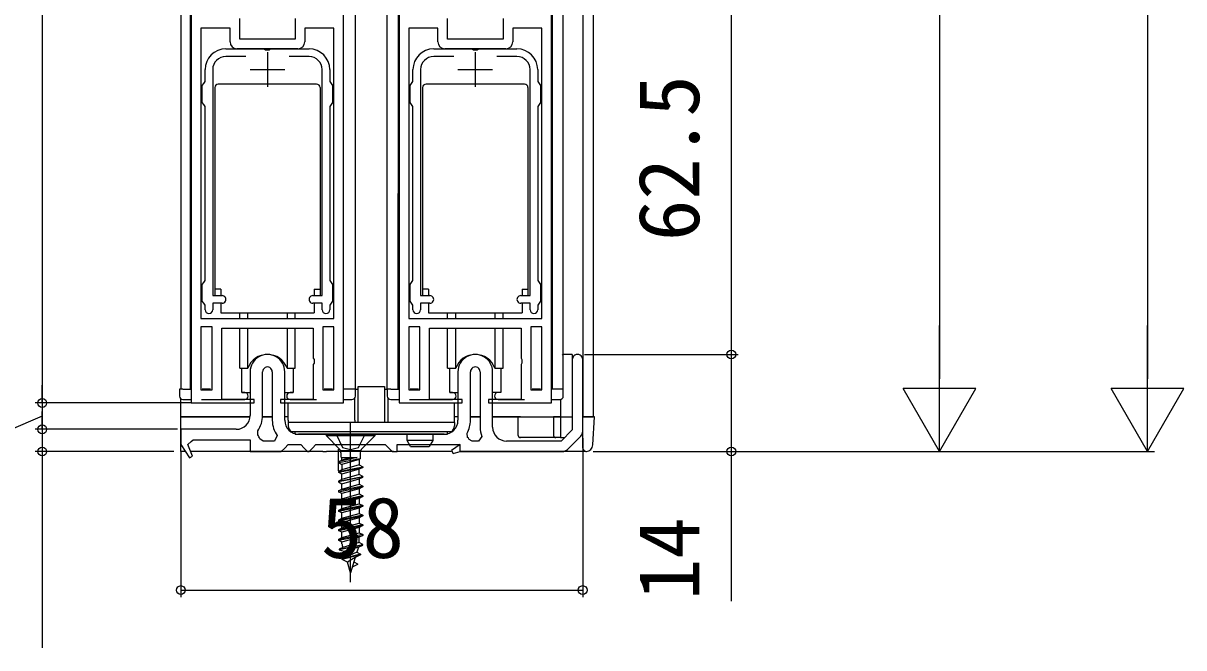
# Model space of a CAD drawing. Units: millimetres, scale not verified. Extents: x -525 to 525, y -782 to 777.
# Drawn here: x -427.8 to -260.3, y -624.4 to -534.3 of the extents above; entities that cross this region are included whole.
import ezdxf
from ezdxf.enums import TextEntityAlignment as Align

# ---------------------------------------------------------------- set-up
doc = ezdxf.new("R2010")
doc.units = ezdxf.units.MM
doc.header["$LTSCALE"] = 4
for name, color, linetype in [('0-2_YKK_11', 7, 'Continuous'), ('0-3_YKK_12', 2, 'Continuous'), ('0-4_YKK_13', 4, 'Continuous'), ('0-6_YKK_D', 6, 'Continuous')]:
    doc.layers.add(name, color=color, linetype=linetype)
doc.styles.add('ＭＳ ゴシック', font='')
doc.styles.get('ＭＳ ゴシック').set_extended_font_data('MS Gothic')

msp = doc.modelspace()

# ---------------------------------------------------------------- linework, layer by layer
at = {"layer": '0-2_YKK_11'}
for p, q in [((-395.655, -539.095), (-398.542, -539.095)), ((-388.142, -537.995), (-396.942, -537.995)), ((-392.542, -538.495), (-392.542, -543.495)), ((-386.542, -539.095), (-389.43, -539.095)), ((-365.655, -539.095), (-368.542, -539.095)), ((-358.142, -537.995), (-366.942, -537.995)), ((-362.542, -538.495), (-362.542, -543.495)), ((-356.542, -539.095), (-359.43, -539.095)), ((-395.042, -540.995), (-390.042, -540.995)), ((-365.042, -540.995), (-360.042, -540.995)), ((-347.042, -593.181), (-347.042, -582.845)), ((-395.042, -584.595), (-395.042, -590.895)), ((-393.242, -590.895), (-393.242, -584.595)), ((-391.842, -584.595), (-391.842, -591.595)), ((-390.042, -591.595), (-390.042, -584.595)), ((-365.042, -584.595), (-365.042, -591.595)), ((-363.242, -591.595), (-363.242, -584.595)), ((-361.842, -584.595), (-361.842, -592.595)), ((-360.042, -592.595), (-360.042, -584.595)), ((-393.943, -593.694), (-393.95, -593.104)), ((-367.042, -593.595), (-388.042, -593.595)), ((-363.66, -594.057), (-363.734, -593.465)), ((-349.25, -595.802), (-347.335, -593.888))]:
    msp.add_line(p, q, dxfattribs=at)
for points in [[(-403.542, -519.595), (-403.542, -589.095), (-402.542, -589.095), (-394.442, -589.095), (-394.442, -588.595), (-399.142, -588.595), (-399.142, -578.295), (-385.942, -578.295), (-385.942, -582.637), (-385.822, -582.82), (-385.822, -583.37), (-385.942, -583.553), (-385.942, -588.595), (-390.642, -588.595), (-390.642, -589.095), (-382.542, -589.095), (-381.542, -589.095), (-381.542, -519.595)], [(-373.542, -519.595), (-373.542, -589.095), (-372.542, -589.095), (-364.442, -589.095), (-364.442, -588.595), (-369.142, -588.595), (-369.142, -578.295), (-355.942, -578.295), (-355.942, -582.637), (-355.822, -582.82), (-355.822, -583.37), (-355.942, -583.553), (-355.942, -588.595), (-360.642, -588.595), (-360.642, -589.095), (-352.542, -589.095), (-351.542, -589.095), (-351.542, -519.595)], [(-388.542, -533.595), (-388.542, -536.595), (-396.542, -536.595), (-396.542, -533.595)], [(-358.542, -533.595), (-358.542, -536.595), (-366.542, -536.595), (-366.542, -533.595)], [(-402.142, -534.995), (-402.142, -576.895), (-382.942, -576.895), (-382.942, -534.995), (-387.142, -534.995), (-387.142, -536.995)], [(-397.942, -536.995), (-397.942, -534.995), (-402.142, -534.995)], [(-372.142, -534.995), (-372.142, -576.895), (-352.942, -576.895), (-352.942, -534.995), (-357.142, -534.995), (-357.142, -536.995)], [(-367.942, -536.995), (-367.942, -534.995), (-372.142, -534.995)], [(-398.542, -537.995), (-393.001, -537.995), (-392.817, -538.115), (-392.267, -538.115), (-392.084, -537.995), (-386.542, -537.995)], [(-368.542, -537.995), (-363.001, -537.995), (-362.817, -538.115), (-362.267, -538.115), (-362.084, -537.995), (-356.542, -537.995)], [(-401.542, -575.645), (-401.542, -574.961), (-401.742, -574.678), (-401.942, -574.395), (-401.942, -571.995), (-401.742, -571.712), (-401.542, -571.429), (-401.542, -546.295), (-401.742, -546.012), (-401.942, -545.729), (-401.942, -543.261), (-401.742, -542.978), (-401.542, -542.695), (-401.542, -540.995)], [(-400.442, -540.995), (-400.442, -573.595), (-399.092, -573.595)], [(-385.992, -573.595), (-384.642, -573.595), (-384.642, -540.995)], [(-383.542, -540.995), (-383.542, -542.695), (-383.342, -542.978), (-383.142, -543.261), (-383.142, -545.729), (-383.342, -546.012), (-383.542, -546.295), (-383.542, -571.429), (-383.342, -571.712), (-383.142, -571.995), (-383.142, -574.395), (-383.342, -574.678), (-383.542, -574.961), (-383.542, -575.645)], [(-371.542, -575.645), (-371.542, -574.961), (-371.742, -574.678), (-371.942, -574.395), (-371.942, -571.995), (-371.742, -571.712), (-371.542, -571.429), (-371.542, -546.295), (-371.742, -546.012), (-371.942, -545.729), (-371.942, -543.261), (-371.742, -542.978), (-371.542, -542.695), (-371.542, -540.995)], [(-370.442, -540.995), (-370.442, -573.595), (-369.092, -573.595)], [(-355.992, -573.595), (-354.642, -573.595), (-354.642, -540.995)], [(-353.542, -540.995), (-353.542, -542.695), (-353.342, -542.978), (-353.142, -543.261), (-353.142, -545.729), (-353.342, -546.012), (-353.542, -546.295), (-353.542, -571.429), (-353.342, -571.712), (-353.142, -571.995), (-353.142, -574.395), (-353.342, -574.678), (-353.542, -574.961), (-353.542, -575.645)], [(-399.092, -574.695), (-400.442, -574.695), (-400.442, -575.645)], [(-384.642, -575.645), (-384.642, -574.695), (-385.992, -574.695)], [(-369.092, -574.695), (-370.442, -574.695), (-370.442, -575.645)], [(-354.642, -575.645), (-354.642, -574.695), (-355.992, -574.695)], [(-348.542, -582.845), (-348.542, -592.974), (-350.164, -594.595), (-358.042, -594.595)], [(-397.042, -592.895), (-405.042, -592.895), (-405.042, -595.095), (-403.788, -597.002), (-403.352, -596.772), (-404.042, -595.095), (-404.036, -595.095), (-403.54, -594.658), (-403.242, -594.395), (-395.042, -594.395), (-395.042, -596.095), (-390.542, -596.095), (-390.042, -595.595), (-389.542, -595.095), (-387.742, -595.095), (-387.242, -595.595), (-386.742, -596.095), (-386.542, -596.095), (-386.042, -595.595), (-385.542, -595.095), (-375.542, -595.095), (-375.042, -595.595), (-374.542, -596.095), (-373.842, -596.095), (-373.842, -595.095), (-364.742, -595.095), (-365.97, -595.964), (-365.76, -596.396), (-364.742, -596.095), (-349.957, -596.095)], [(-391.134, -593.804), (-391.541, -594.595), (-393.174, -594.595), (-393.648, -594.255)], [(-361.604, -593.921), (-362.072, -594.595), (-363.01, -594.595), (-363.443, -594.345)]]:
    msp.add_lwpolyline(points, dxfattribs=at)
for points in [[(-402.142, -578.095), (-402.142, -587.195), (-400.542, -587.195), (-400.542, -578.095)], [(-382.942, -587.195), (-382.942, -578.095), (-384.542, -578.095), (-384.542, -587.195)], [(-372.142, -578.095), (-372.142, -587.195), (-370.542, -587.195), (-370.542, -578.095)], [(-352.942, -587.195), (-352.942, -578.095), (-354.542, -578.095), (-354.542, -587.195)], [(-364.742, -595.095), (-365.97, -595.964), (-365.76, -596.396), (-364.742, -596.095)]]:
    msp.add_lwpolyline(points, close=True, dxfattribs=at)
for centre, radius, start, end in [((-396.942, -536.995), 1, 180.00001, 269.99999), ((-388.142, -536.995), 1, 270.00001, 359.99999), ((-366.942, -536.995), 1, 180.00001, 269.99999), ((-358.142, -536.995), 1, 270.00001, 359.99999), ((-398.542, -540.995), 3, 90.00001, 179.99999), ((-398.542, -540.995), 1.9, 90.00001, 179.99999), ((-386.542, -540.995), 3, 0.00001, 89.99999), ((-386.542, -540.995), 1.9, 0.00001, 89.99999), ((-368.542, -540.995), 3, 90.00001, 179.99999), ((-368.542, -540.995), 1.9, 90.00001, 179.99999), ((-356.542, -540.995), 3, 0.00001, 89.99999), ((-356.542, -540.995), 1.9, 0.00001, 89.99999), ((-399.092, -574.145), 0.55, 269.99999, 90.00001), ((-385.992, -574.145), 0.55, 89.99999, 270.00001), ((-369.092, -574.145), 0.55, 269.99999, 90.00001), ((-355.992, -574.145), 0.55, 89.99999, 270.00001), ((-400.992, -575.645), 0.55, 180.00001, 269.99999), ((-400.992, -575.645), 0.55, 270.00001, 359.99999), ((-384.092, -575.645), 0.55, 180.00001, 269.99999), ((-384.092, -575.645), 0.55, 270.00001, 359.99999), ((-370.992, -575.645), 0.55, 180.00001, 269.99999), ((-370.992, -575.645), 0.55, 270.00001, 359.99999), ((-354.092, -575.645), 0.55, 180.00001, 269.99999), ((-354.092, -575.645), 0.55, 270.00001, 359.99999), ((-392.542, -584.595), 2.5, 359.99999, 180.00001), ((-362.542, -584.595), 2.5, 359.99999, 180.00001), ((-347.792, -582.845), 0.75, 359.99999, 180.00001), ((-392.542, -584.595), 0.7, 359.99999, 180.00001), ((-362.542, -584.595), 0.7, 359.99999, 180.00001), ((-397.042, -590.895), 2, 270.00001, 359.99999), ((-397.042, -590.895), 3.8, 324.46721, 359.99999), ((-388.042, -591.595), 3.8, 179.99998, 215.54875), ((-388.042, -591.595), 2, 180.00001, 269.99999), ((-367.042, -591.595), 2, 270.00001, 359.99999), ((-367.042, -591.595), 3.8, 330.5264, 359.99998), ((-358.042, -592.595), 3.8, 179.99999, 200.4162), ((-358.042, -592.595), 2, 180.00001, 269.99999), ((-395.542, -594.895), 2, 18.66298, 36.89788), ((-364.742, -595.095), 1.5, 30.00006, 43.80072), ((-348.042, -593.181), 1, 315.00003, 0.00002), ((-349.957, -595.095), 1, 269.99998, 314.99997)]:
    msp.add_arc(centre, radius, start, end, dxfattribs=at)
at = {"layer": '0-3_YKK_12'}
for p, q in [((-405.042, -447.595), (-405.042, -587.095)), ((-403.642, -587.095), (-403.642, -447.595)), ((-379.842, -587.095), (-379.842, -447.595)), ((-375.243, -587.095), (-375.243, -447.595)), ((-373.657, -587.095), (-373.598, -447.595)), ((-351.417, -587.095), (-351.417, -447.595)), ((-349.843, -587.095), (-349.843, -447.595)), ((-347.042, -447.595), (-347.042, -591.095)), ((-345.542, -447.595), (-345.542, -591.095)), ((-396.242, -587.595), (-395.042, -587.595)), ((-390.042, -587.595), (-388.842, -587.595)), ((-379.842, -587.095), (-379.442, -587.095)), ((-375.642, -587.095), (-375.242, -587.095)), ((-366.242, -587.595), (-365.042, -587.595)), ((-358.842, -587.595), (-360.042, -587.595)), ((-405.042, -591.095), (-405.042, -588.495)), ((-405.042, -591.095), (-395.042, -591.095)), ((-393.242, -591.095), (-391.842, -591.095)), ((-363.242, -591.095), (-361.842, -591.095)), ((-360.042, -591.095), (-348.542, -591.095)), ((-347.042, -591.095), (-345.542, -591.095))]:
    msp.add_line(p, q, dxfattribs=at)
at = {"layer": '0-4_YKK_13'}
for p, q in [((-400.142, -543.595), (-400.142, -573.595)), ((-385.442, -543.095), (-399.642, -543.095)), ((-384.942, -543.595), (-384.942, -573.595)), ((-370.142, -543.595), (-370.142, -573.595)), ((-355.442, -543.095), (-369.642, -543.095)), ((-354.942, -543.595), (-354.942, -573.595)), ((-399.292, -572.695), (-400.142, -572.695)), ((-399.292, -572.695), (-399.292, -573.595)), ((-385.792, -572.695), (-384.942, -572.695)), ((-385.792, -572.695), (-385.792, -573.595)), ((-369.292, -572.695), (-370.142, -572.695)), ((-369.292, -572.695), (-369.292, -573.595)), ((-355.792, -572.695), (-354.942, -572.695)), ((-355.792, -572.695), (-355.792, -573.595)), ((-396.542, -576.895), (-396.542, -576.095)), ((-395.371, -576.895), (-395.371, -576.095)), ((-389.714, -576.095), (-389.714, -576.895)), ((-388.542, -576.895), (-388.542, -576.095)), ((-385.792, -574.695), (-385.792, -576.095)), ((-366.542, -576.895), (-366.542, -576.095)), ((-365.371, -576.895), (-365.371, -576.095)), ((-359.714, -576.095), (-359.714, -576.895)), ((-358.542, -576.895), (-358.542, -576.095)), ((-355.792, -574.695), (-355.792, -576.095)), ((-396.542, -584.095), (-396.542, -578.295)), ((-395.371, -584.095), (-395.371, -578.295)), ((-389.714, -578.295), (-389.714, -584.095)), ((-388.542, -584.095), (-388.542, -578.295)), ((-366.542, -584.095), (-366.542, -578.295)), ((-365.371, -584.095), (-365.371, -578.295)), ((-359.714, -578.295), (-359.714, -584.095)), ((-358.542, -584.095), (-358.542, -578.295)), ((-348.542, -582.095), (-349.742, -582.095)), ((-348.542, -582.095), (-348.542, -582.845)), ((-396.542, -584.095), (-395.371, -584.095)), ((-389.714, -584.095), (-388.542, -584.095)), ((-388.842, -584.095), (-388.842, -587.595)), ((-366.542, -584.095), (-365.371, -584.095)), ((-359.714, -584.095), (-358.542, -584.095)), ((-358.842, -584.095), (-358.842, -587.595)), ((-405.242, -587.095), (-405.242, -588.095)), ((-404.742, -587.095), (-405.242, -587.095)), ((-404.742, -587.095), (-403.542, -587.095)), ((-401.942, -587.095), (-400.742, -587.095)), ((-388.842, -587.595), (-389.267, -587.595)), ((-383.142, -587.095), (-384.342, -587.095)), ((-379.442, -586.695), (-375.642, -586.695)), ((-379.442, -591.598), (-379.442, -586.695)), ((-375.642, -586.695), (-375.642, -591.598)), ((-375.242, -587.095), (-375.242, -588.095)), ((-374.742, -587.095), (-375.242, -587.095)), ((-374.742, -587.095), (-373.542, -587.095)), ((-358.842, -587.595), (-359.267, -587.595)), ((-353.142, -587.095), (-354.342, -587.095)), ((-404.742, -588.595), (-403.542, -588.595)), ((-402.042, -588.595), (-395.817, -588.595)), ((-389.542, -591.598), (-389.542, -589.095)), ((-389.267, -588.595), (-386.742, -588.595)), ((-381.542, -588.595), (-380.342, -588.595)), ((-379.942, -591.598), (-379.942, -588.395)), ((-375.142, -591.598), (-375.142, -588.39)), ((-374.742, -588.595), (-373.542, -588.595)), ((-372.042, -588.595), (-365.817, -588.595)), ((-365.542, -591.598), (-365.542, -589.095)), ((-359.267, -588.595), (-356.742, -588.595)), ((-351.542, -588.595), (-350.342, -588.595)), ((-405.042, -596.095), (-405.042, -591.095)), ((-395.042, -591.095), (-405.042, -591.095)), ((-391.842, -591.095), (-393.248, -591.095)), ((-389.542, -591.095), (-390.042, -591.095)), ((-365.042, -591.095), (-365.542, -591.095)), ((-361.842, -591.095), (-363.242, -591.095)), ((-356.642, -591.095), (-360.042, -591.095)), ((-356.042, -591.095), (-356.342, -591.095)), ((-356.042, -591.095), (-351.242, -591.095)), ((-351.242, -591.095), (-351.242, -593.795)), ((-350.242, -591.095), (-351.242, -591.095)), ((-346.542, -591.095), (-347.042, -591.095)), ((-345.842, -591.095), (-346.542, -591.095)), ((-389.542, -591.598), (-389.542, -591.895)), ((-389.542, -591.895), (-389.542, -592.395)), ((-365.542, -591.895), (-389.542, -591.895)), ((-380.542, -614.942), (-380.542, -591.807)), ((-379.942, -591.598), (-379.942, -591.895)), ((-379.442, -591.895), (-379.442, -591.598)), ((-375.642, -591.598), (-375.642, -591.895)), ((-375.142, -591.895), (-375.142, -591.598)), ((-365.542, -591.895), (-365.542, -591.598)), ((-365.542, -591.895), (-365.542, -592.395)), ((-388.542, -593.595), (-388.542, -593.195)), ((-388.542, -593.195), (-366.542, -593.195)), ((-384.042, -593.845), (-382.177, -595.711)), ((-378.908, -595.711), (-377.042, -593.845)), ((-372.392, -594.529), (-372.392, -593.595)), ((-371.892, -595.395), (-372.392, -594.529)), ((-368.692, -594.529), (-372.392, -594.529)), ((-368.692, -594.529), (-369.192, -595.395)), ((-368.692, -593.595), (-368.692, -594.529)), ((-366.042, -593.261), (-366.042, -593.195)), ((-350.242, -594.095), (-356.123, -594.095)), ((-349.742, -594.095), (-349.664, -594.095)), ((-347.042, -595.593), (-347.042, -593.181)), ((-404.385, -596.095), (-405.042, -596.095)), ((-384.542, -596.095), (-403.631, -596.095)), ((-384.542, -596.095), (-384.042, -596.095)), ((-374.342, -596.095), (-384.042, -596.095)), ((-382.292, -598.889), (-382.292, -595.76)), ((-381.942, -595.945), (-379.142, -595.945)), ((-374.342, -596.095), (-373.842, -596.095)), ((-366.037, -596.095), (-373.842, -596.095)), ((-371.892, -595.395), (-369.192, -595.395)), ((-358.542, -596.095), (-364.742, -596.095)), ((-346.589, -596.095), (-358.542, -596.095)), ((-379.142, -597.177), (-382.256, -597.714)), ((-380.42, -596.945), (-381.782, -597.33)), ((-379.302, -597.261), (-381.782, -597.961)), ((-382.292, -598.995), (-382.292, -599.095)), ((-379.302, -598.03), (-381.782, -598.73)), ((-381.782, -600.13), (-381.782, -599.361)), ((-382.292, -600.395), (-382.292, -600.495)), ((-381.782, -601.53), (-381.782, -600.761)), ((-382.292, -601.795), (-382.292, -601.895)), ((-381.782, -602.93), (-381.782, -602.161)), ((-382.292, -603.195), (-382.292, -603.295)), ((-382.292, -604.595), (-382.292, -604.695)), ((-381.782, -604.33), (-381.782, -603.561)), ((-382.292, -605.995), (-382.292, -606.095)), ((-381.782, -605.73), (-381.782, -604.961)), ((-382.292, -607.395), (-382.292, -607.495)), ((-381.782, -607.13), (-381.782, -606.361)), ((-381.782, -608.53), (-381.782, -607.761)), ((-382.292, -608.795), (-382.292, -608.895)), ((-382.173, -610.195), (-378.792, -609.495)), ((-378.792, -609.595), (-382.173, -610.295)), ((-381.782, -609.42), (-381.782, -609.161)), ((-379.302, -609.23), (-381.663, -609.93)), ((-379.126, -610.895), (-381.745, -611.595)), ((-379.126, -610.995), (-381.745, -611.695)), ((-379.636, -610.63), (-381.235, -611.33)), ((-379.865, -611.38), (-381.006, -612.08))]:
    msp.add_line(p, q, dxfattribs=at)
for points in [[(-399.292, -574.695), (-399.292, -576.095), (-385.792, -576.095)], [(-369.292, -574.695), (-369.292, -576.095), (-355.792, -576.095)], [(-395.817, -587.595), (-396.242, -587.595), (-396.242, -584.095)], [(-365.817, -587.595), (-366.242, -587.595), (-366.242, -584.095)], [(-400.742, -587.095), (-401.042, -587.095), (-401.942, -587.095)], [(-379.842, -588.095), (-379.842, -587.095), (-381.542, -587.095)], [(-370.742, -587.095), (-371.042, -587.095), (-371.942, -587.095)], [(-349.842, -588.095), (-349.842, -587.095), (-351.542, -587.095)], [(-386.742, -588.595), (-385.742, -588.595), (-385.444, -588.595)], [(-356.742, -588.595), (-355.742, -588.595), (-355.444, -588.595)], [(-350.242, -588.586), (-350.242, -594.095), (-349.742, -594.095)], [(-356.342, -593.795), (-356.342, -591.095), (-356.642, -591.095)], [(-345.591, -595.156), (-345.342, -591.095), (-345.842, -591.095)], [(-389.042, -593.261), (-389.042, -593.195), (-366.042, -593.195)], [(-388.542, -593.595), (-366.542, -593.595), (-366.542, -593.195)], [(-382.642, -593.595), (-381.687, -595.511), (-380.542, -595.796), (-379.397, -595.511), (-378.442, -593.595)], [(-379.142, -596.276), (-379.142, -597.177), (-379.302, -597.261), (-379.302, -598.03), (-378.792, -598.295), (-378.792, -598.395), (-379.302, -598.661), (-381.782, -599.361), (-382.292, -599.095), (-378.792, -598.395)], [(-381.942, -596.276), (-381.942, -596.853), (-381.782, -596.945), (-379.602, -596.945), (-382.188, -597.541), (-381.782, -597.33), (-381.782, -596.945)], [(-382.188, -597.541), (-382.256, -597.714), (-381.782, -597.961), (-381.782, -598.73), (-382.292, -598.995), (-378.792, -598.295)], [(-379.302, -599.43), (-381.782, -600.13), (-382.292, -600.395), (-378.792, -599.695), (-378.792, -599.795), (-382.292, -600.495), (-381.782, -600.761), (-379.302, -600.061), (-378.792, -599.795)], [(-378.792, -599.695), (-379.302, -599.43), (-379.302, -598.661)], [(-379.302, -600.061), (-379.302, -600.83), (-378.792, -601.095), (-378.792, -601.195), (-379.302, -601.461), (-381.782, -602.161), (-382.292, -601.895), (-378.792, -601.195)], [(-378.792, -601.095), (-382.292, -601.795), (-381.782, -601.53), (-379.302, -600.83)], [(-379.302, -601.461), (-379.302, -602.23), (-378.792, -602.495), (-378.792, -602.595), (-379.302, -602.861), (-381.782, -603.561), (-382.292, -603.295), (-378.792, -602.595)], [(-378.792, -602.495), (-382.292, -603.195), (-381.782, -602.93), (-379.302, -602.23)], [(-379.302, -602.861), (-379.302, -603.63), (-378.792, -603.895), (-378.792, -603.995), (-379.302, -604.261), (-381.782, -604.961), (-382.292, -604.695), (-378.792, -603.995)], [(-378.792, -603.895), (-382.292, -604.595), (-381.782, -604.33), (-379.302, -603.63)], [(-379.302, -604.261), (-379.302, -605.03), (-378.792, -605.295), (-378.792, -605.395), (-379.302, -605.661), (-381.782, -606.361), (-382.292, -606.095), (-378.792, -605.395)], [(-378.792, -605.295), (-382.292, -605.995), (-381.782, -605.73), (-379.302, -605.03)], [(-379.302, -605.661), (-379.302, -606.43), (-378.792, -606.695), (-378.792, -606.795), (-379.302, -607.061), (-381.782, -607.761), (-382.292, -607.495), (-378.792, -606.795)], [(-378.792, -606.695), (-382.292, -607.395), (-381.782, -607.13), (-379.302, -606.43)], [(-379.302, -607.061), (-379.302, -607.83), (-378.792, -608.095), (-378.792, -608.195), (-379.302, -608.461), (-381.782, -609.161), (-382.292, -608.895), (-378.792, -608.195)], [(-378.792, -608.095), (-382.292, -608.795), (-381.782, -608.53), (-379.302, -607.83)], [(-381.747, -609.654), (-381.663, -609.93), (-382.173, -610.195), (-382.173, -610.295), (-381.495, -610.479)], [(-379.41, -609.891), (-379.636, -610.63), (-379.126, -610.895), (-379.126, -610.995), (-379.865, -611.38), (-380.542, -613.595), (-381.006, -612.08), (-381.745, -611.695), (-381.745, -611.595), (-381.235, -611.33), (-381.495, -610.479), (-379.302, -609.861), (-378.792, -609.595), (-378.792, -609.495), (-379.302, -609.23), (-379.302, -608.461)], [(-380.064, -612.03), (-379.554, -612.295), (-379.554, -612.395), (-380.293, -612.78)]]:
    msp.add_lwpolyline(points, dxfattribs=at)
msp.add_lwpolyline([(-384.042, -593.845), (-384.042, -593.595), (-377.042, -593.595), (-377.042, -593.845)], close=True, dxfattribs=at)
for centre, radius, start, end in [((-399.642, -543.595), 0.5, 90, 180), ((-385.442, -543.595), 0.5, 0, 90), ((-369.642, -543.595), 0.5, 90, 180), ((-355.442, -543.595), 0.5, 0, 90), ((-392.542, -585.095), 3, 19.47122, 160.52878), ((-362.542, -585.095), 3, 19.47122, 160.52878), ((-349.742, -582.595), 0.5, 90, 124.86876), ((-395.817, -588.095), 0.5, 270, 90), ((-389.267, -588.095), 0.5, 90, 270), ((-365.817, -588.095), 0.5, 270, 90), ((-359.267, -588.095), 0.5, 90, 270), ((-404.742, -588.095), 0.5, 180, 270), ((-380.342, -588.095), 0.5, 270, 0), ((-374.742, -588.095), 0.5, 180, 270), ((-350.342, -588.095), 0.5, 270, 0), ((-388.542, -592.395), 1, 180, 240), ((-366.542, -592.395), 1, 300, 0), ((-356.042, -593.795), 0.3, 180, 270), ((-350.942, -593.795), 0.3, 180, 270), ((-382.742, -596.276), 0.8, 0, 44.99999), ((-378.342, -596.276), 0.8, 134.99999, 179.99998), ((-346.542, -595.593), 0.5, 180, 275.33842), ((-346.589, -595.095), 1, 270, 275.33842), ((-346.589, -595.095), 1, 275.33842, 356.5), ((-380.982, -609.42), 0.8, 179.99998, 196.99998)]:
    msp.add_arc(centre, radius, start, end, dxfattribs=at)
at = {"layer": '0-6_YKK_D'}
for p, q in [((-265.542, -6.595), (-265.542, -585.594)), ((-295.542, -306.595), (-295.542, -585.594)), ((-425.042, -519.595), (-425.042, -589.095)), ((-325.592, -519.595), (-325.592, -582.095)), ((-295.542, -596.094), (-295.542, -577.907)), ((-265.542, -596.094), (-265.542, -577.907)), ((-346.792, -582.095), (-324.592, -582.095)), ((-346.792, -582.095), (-324.592, -582.095)), ((-425.042, -589.095), (-425.042, -586.545)), ((-295.542, -596.094), (-300.792, -587.001)), ((-290.292, -587.001), (-300.792, -587.001)), ((-295.542, -596.094), (-290.292, -587.001)), ((-265.542, -596.094), (-270.792, -587.001)), ((-260.292, -587.001), (-270.792, -587.001)), ((-265.542, -596.094), (-260.292, -587.001)), ((-404.042, -589.095), (-426.042, -589.095)), ((-403.542, -589.095), (-426.042, -589.095)), ((-425.042, -589.095), (-425.042, -592.895)), ((-425.042, -589.095), (-425.042, -592.895)), ((-425.042, -592.895), (-425.042, -590.345)), ((-405.542, -592.895), (-426.042, -592.895)), ((-405.542, -592.895), (-426.042, -592.895)), ((-425.042, -592.895), (-425.042, -595.445)), ((-425.042, -592.895), (-425.042, -596.095)), ((-347.042, -594.181), (-347.042, -617.095)), ((-406.042, -596.095), (-426.042, -596.095)), ((-425.042, -596.095), (-425.042, -624.422)), ((-405.042, -596.08), (-405.042, -617.095)), ((-345.542, -596.094), (-294.542, -596.094)), ((-345.542, -596.094), (-324.592, -596.094)), ((-345.542, -596.094), (-264.542, -596.094)), ((-405.042, -616.095), (-347.042, -616.095))]:
    msp.add_line(p, q, dxfattribs=at)
for points in [[(-325.592, -582.095), (-325.592, -596.094), (-325.592, -617.712)], [(-425.042, -590.995), (-445.042, -599.562), (-445.042, -622.857)]]:
    msp.add_lwpolyline(points, dxfattribs=at)
for centre in [(-325.592, -582.095), (-325.592, -582.095), (-425.042, -589.095), (-425.042, -589.095), (-425.042, -592.895), (-425.042, -592.895), (-425.042, -596.095), (-325.592, -596.094), (-405.042, -616.095), (-347.042, -616.095)]:
    msp.add_circle(centre, 0.637, dxfattribs=at)

# ---------------------------------------------------------------- texts
at = {"layer": '0-6_YKK_D', "style": 'ＭＳ ゴシック'}
for s, p in [('62.5', (-327.592, -565.743)), ('14', (-327.592, -617.553))]:
    msp.add_text(s, height=8.798, rotation=90, dxfattribs=at).set_placement(p, align=Align.BOTTOM_LEFT)
msp.add_text('58', height=8.798, dxfattribs=at).set_placement((-384.804, -614.095), align=Align.BOTTOM_LEFT)

doc.saveas('drawing.dxf')
